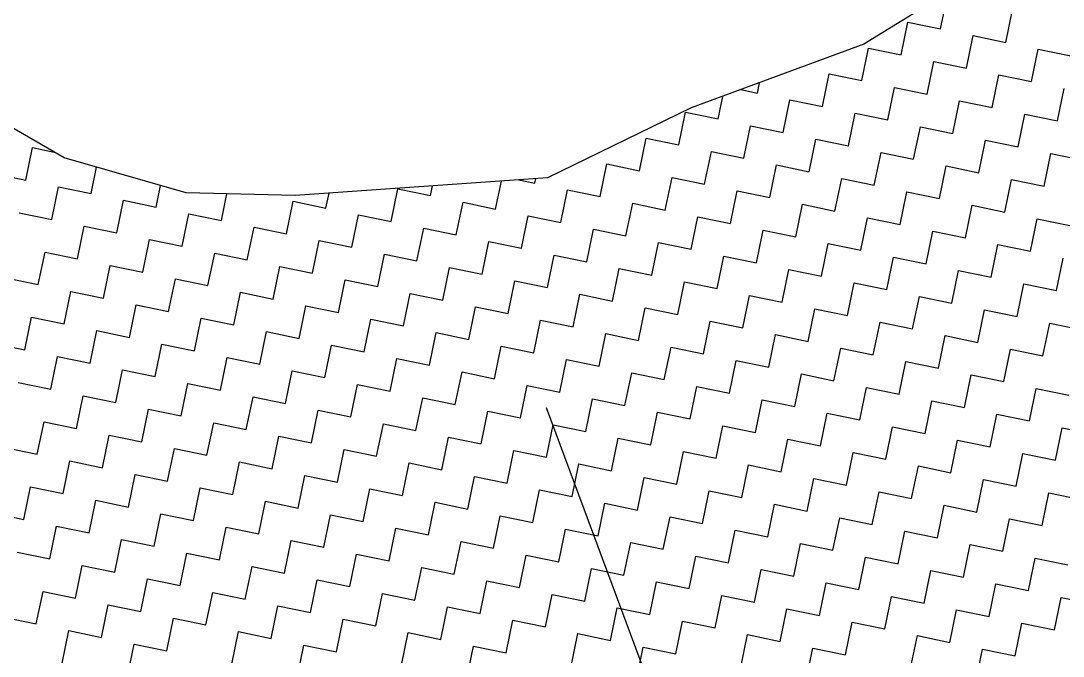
# Model space of a CAD drawing. Header units: metres. Extents: x 280043 to 281054, y 2047152 to 2048652.
# Drawn here: x 280448.8 to 280526.4, y 2047876.5 to 2047923.8 of the extents above; entities that cross this region are included whole.
import ezdxf

# ---------------------------------------------------------------- set-up
doc = ezdxf.new("R2010")
doc.units = ezdxf.units.M
doc.layers.add('POLY_HATCH', color=12, linetype='Continuous')

msp = doc.modelspace()

# ---------------------------------------------------------------- linework, layer by layer
msp.add_lwpolyline([(280504.685, 2047849.916), (280487.943, 2047894.962)])
at = {"layer": 'POLY_HATCH'}
for p, q in [((280525.962, 2047930.909), (280511.546, 2047922.04)), ((280511.546, 2047922.04), (280498.718, 2047917.285)), ((280452.048, 2047913.585), (280446.094, 2047917.032)), ((280498.718, 2047917.285), (280488.022, 2047912.089)), ((280461.135, 2047910.972), (280452.048, 2047913.585)), ((280488.022, 2047912.089), (280469.24, 2047910.781)), ((280469.24, 2047910.781), (280461.135, 2047910.972))]:
    msp.add_line(p, q, dxfattribs=at)
at = {"layer": 'POLY_HATCH', "linetype": 'Continuous'}
for p, q in [((280517.257, 2047923.168), (280517.757, 2047925.594)), ((280522.107, 2047922.169), (280522.607, 2047924.594)), ((280514.332, 2047921.243), (280514.832, 2047923.668)), ((280514.832, 2047923.668), (280517.257, 2047923.168)), ((280519.182, 2047920.243), (280519.682, 2047922.669)), ((280519.682, 2047922.669), (280522.107, 2047922.169)), ((280511.407, 2047919.318), (280511.907, 2047921.743)), ((280511.907, 2047921.743), (280514.332, 2047921.243)), ((280524.032, 2047919.244), (280524.532, 2047921.669)), ((280524.532, 2047921.669), (280526.957, 2047921.169)), ((280516.257, 2047918.318), (280516.757, 2047920.743)), ((280516.757, 2047920.743), (280519.182, 2047920.243)), ((280508.482, 2047917.393), (280508.982, 2047919.818)), ((280508.982, 2047919.818), (280511.407, 2047919.318)), ((280521.107, 2047917.319), (280521.607, 2047919.744)), ((280521.607, 2047919.744), (280524.032, 2047919.244)), ((280503.632, 2047918.393), (280503.791, 2047919.165)), ((280500.707, 2047916.468), (280501.054, 2047918.15)), ((280502.395, 2047918.648), (280503.632, 2047918.393)), ((280513.332, 2047916.393), (280513.832, 2047918.818)), ((280513.832, 2047918.818), (280516.257, 2047918.318)), ((280525.957, 2047916.319), (280526.457, 2047918.744)), ((280505.557, 2047915.468), (280506.057, 2047917.893)), ((280506.057, 2047917.893), (280508.482, 2047917.393)), ((280518.182, 2047915.393), (280518.682, 2047917.818)), ((280518.682, 2047917.818), (280521.107, 2047917.319)), ((280497.782, 2047914.542), (280498.282, 2047916.967)), ((280498.282, 2047916.967), (280500.707, 2047916.468)), ((280510.407, 2047914.468), (280510.907, 2047916.893)), ((280510.907, 2047916.893), (280513.332, 2047916.393)), ((280523.032, 2047914.394), (280523.532, 2047916.819)), ((280523.532, 2047916.819), (280525.957, 2047916.319)), ((280502.632, 2047913.543), (280503.132, 2047915.968)), ((280503.132, 2047915.968), (280505.557, 2047915.468)), ((280515.257, 2047913.468), (280515.757, 2047915.893)), ((280515.757, 2047915.893), (280518.182, 2047915.393)), ((280494.857, 2047912.617), (280495.357, 2047915.042)), ((280495.357, 2047915.042), (280497.782, 2047914.542)), ((280449.206, 2047911.915), (280449.706, 2047914.34)), ((280449.706, 2047914.34), (280451.316, 2047914.008)), ((280507.482, 2047912.543), (280507.982, 2047914.968)), ((280507.982, 2047914.968), (280510.407, 2047914.468)), ((280520.107, 2047912.468), (280520.607, 2047914.893)), ((280520.607, 2047914.893), (280523.032, 2047914.394)), ((280499.707, 2047911.617), (280500.207, 2047914.043)), ((280500.207, 2047914.043), (280502.632, 2047913.543)), ((280512.332, 2047911.543), (280512.832, 2047913.968)), ((280512.832, 2047913.968), (280515.257, 2047913.468)), ((280524.958, 2047911.469), (280525.458, 2047913.894)), ((280525.458, 2047913.894), (280527.883, 2047913.394)), ((280454.056, 2047910.915), (280454.463, 2047912.89)), ((280491.932, 2047910.692), (280492.432, 2047913.117)), ((280492.432, 2047913.117), (280494.857, 2047912.617)), ((280504.557, 2047910.618), (280505.057, 2047913.043)), ((280505.057, 2047913.043), (280507.482, 2047912.543)), ((280517.182, 2047910.543), (280517.682, 2047912.968)), ((280517.682, 2047912.968), (280520.107, 2047912.468)), ((280446.781, 2047912.415), (280449.206, 2047911.915)), ((280485.878, 2047911.94), (280487.082, 2047911.692)), ((280487.082, 2047911.692), (280487.151, 2047912.029)), ((280496.782, 2047909.692), (280497.282, 2047912.117)), ((280497.282, 2047912.117), (280499.707, 2047911.617)), ((280509.407, 2047909.618), (280509.907, 2047912.043)), ((280509.907, 2047912.043), (280512.332, 2047911.543)), ((280522.033, 2047909.543), (280522.533, 2047911.968)), ((280522.533, 2047911.968), (280524.958, 2047911.469)), ((280451.131, 2047908.99), (280451.631, 2047911.415)), ((280451.631, 2047911.415), (280454.056, 2047910.915)), ((280458.906, 2047909.916), (280459.236, 2047911.517)), ((280476.382, 2047908.841), (280476.881, 2047911.266)), ((280476.881, 2047911.266), (280479.307, 2047910.766)), ((280479.307, 2047910.766), (280479.456, 2047911.493)), ((280484.157, 2047909.767), (280484.586, 2047911.85)), ((280489.007, 2047908.767), (280489.507, 2047911.192)), ((280489.507, 2047911.192), (280491.932, 2047910.692)), ((280501.632, 2047908.692), (280502.132, 2047911.118)), ((280502.132, 2047911.118), (280504.557, 2047910.618)), ((280455.981, 2047907.99), (280456.481, 2047910.415)), ((280456.481, 2047910.415), (280458.906, 2047909.916)), ((280463.756, 2047908.916), (280464.165, 2047910.9)), ((280466.681, 2047910.841), (280466.681, 2047910.841)), ((280466.681, 2047910.841), (280466.681, 2047910.841)), ((280468.606, 2047907.916), (280469.106, 2047910.341)), ((280469.106, 2047910.341), (280471.531, 2047909.841)), ((280471.531, 2047909.841), (280471.761, 2047910.956)), ((280514.257, 2047908.618), (280514.757, 2047911.043)), ((280514.757, 2047911.043), (280517.182, 2047910.543)), ((280481.232, 2047907.842), (280481.732, 2047910.267)), ((280481.732, 2047910.267), (280484.157, 2047909.767)), ((280493.857, 2047907.767), (280494.357, 2047910.192)), ((280494.357, 2047910.192), (280496.782, 2047909.692)), ((280506.482, 2047907.693), (280506.982, 2047910.118)), ((280506.982, 2047910.118), (280509.407, 2047909.618)), ((280519.108, 2047907.618), (280519.608, 2047910.043)), ((280519.608, 2047910.043), (280522.033, 2047909.543)), ((280448.706, 2047909.49), (280451.131, 2047908.99)), ((280460.831, 2047906.991), (280461.331, 2047909.416)), ((280461.331, 2047909.416), (280463.756, 2047908.916)), ((280473.457, 2047906.916), (280473.956, 2047909.341)), ((280473.956, 2047909.341), (280476.382, 2047908.841)), ((280486.082, 2047906.842), (280486.582, 2047909.267)), ((280486.582, 2047909.267), (280489.007, 2047908.767)), ((280498.707, 2047906.767), (280499.207, 2047909.192)), ((280499.207, 2047909.192), (280501.632, 2047908.692)), ((280511.332, 2047906.693), (280511.832, 2047909.118)), ((280511.832, 2047909.118), (280514.257, 2047908.618)), ((280523.958, 2047906.618), (280524.458, 2047909.043)), ((280524.458, 2047909.043), (280526.883, 2047908.544)), ((280453.056, 2047906.065), (280453.556, 2047908.49)), ((280453.556, 2047908.49), (280455.981, 2047907.99)), ((280465.681, 2047905.991), (280466.181, 2047908.416)), ((280466.181, 2047908.416), (280468.606, 2047907.916)), ((280478.307, 2047905.916), (280478.807, 2047908.341)), ((280478.807, 2047908.341), (280481.232, 2047907.842)), ((280490.932, 2047905.842), (280491.432, 2047908.267)), ((280491.432, 2047908.267), (280493.857, 2047907.767)), ((280503.557, 2047905.767), (280504.057, 2047908.193)), ((280504.057, 2047908.193), (280506.482, 2047907.693)), ((280516.183, 2047905.693), (280516.683, 2047908.118)), ((280516.683, 2047908.118), (280519.108, 2047907.618)), ((280457.906, 2047905.065), (280458.406, 2047907.49)), ((280458.406, 2047907.49), (280460.831, 2047906.991)), ((280470.532, 2047904.991), (280471.031, 2047907.416)), ((280471.031, 2047907.416), (280473.457, 2047906.916)), ((280483.157, 2047904.917), (280483.657, 2047907.342)), ((280483.657, 2047907.342), (280486.082, 2047906.842)), ((280495.782, 2047904.842), (280496.282, 2047907.267)), ((280496.282, 2047907.267), (280498.707, 2047906.767)), ((280450.131, 2047904.14), (280450.631, 2047906.565)), ((280450.631, 2047906.565), (280453.056, 2047906.065)), ((280462.756, 2047904.066), (280463.256, 2047906.491)), ((280463.256, 2047906.491), (280465.681, 2047905.991)), ((280508.407, 2047904.768), (280508.907, 2047907.193)), ((280508.907, 2047907.193), (280511.332, 2047906.693)), ((280521.033, 2047904.693), (280521.533, 2047907.118)), ((280521.533, 2047907.118), (280523.958, 2047906.618)), ((280475.382, 2047903.991), (280475.882, 2047906.416)), ((280475.882, 2047906.416), (280478.307, 2047905.916)), ((280488.007, 2047903.917), (280488.507, 2047906.342)), ((280488.507, 2047906.342), (280490.932, 2047905.842)), ((280500.632, 2047903.842), (280501.132, 2047906.267)), ((280501.132, 2047906.267), (280503.557, 2047905.767)), ((280513.258, 2047903.768), (280513.758, 2047906.193)), ((280513.758, 2047906.193), (280516.183, 2047905.693)), ((280525.883, 2047903.693), (280526.383, 2047906.118)), ((280454.981, 2047903.14), (280455.481, 2047905.565)), ((280455.481, 2047905.565), (280457.906, 2047905.065)), ((280467.607, 2047903.066), (280468.106, 2047905.491)), ((280468.106, 2047905.491), (280470.532, 2047904.991)), ((280480.232, 2047902.991), (280480.732, 2047905.416)), ((280480.732, 2047905.416), (280483.157, 2047904.917)), ((280492.857, 2047902.917), (280493.357, 2047905.342)), ((280493.357, 2047905.342), (280495.782, 2047904.842)), ((280505.483, 2047902.842), (280505.982, 2047905.268)), ((280505.982, 2047905.268), (280508.407, 2047904.768)), ((280518.108, 2047902.768), (280518.608, 2047905.193)), ((280518.608, 2047905.193), (280521.033, 2047904.693)), ((280447.706, 2047904.64), (280450.131, 2047904.14)), ((280459.831, 2047902.14), (280460.331, 2047904.565)), ((280460.331, 2047904.565), (280462.756, 2047904.066)), ((280472.457, 2047902.066), (280472.957, 2047904.491)), ((280472.957, 2047904.491), (280475.382, 2047903.991)), ((280485.082, 2047901.992), (280485.582, 2047904.417)), ((280485.582, 2047904.417), (280488.007, 2047903.917)), ((280497.707, 2047901.917), (280498.207, 2047904.342)), ((280498.207, 2047904.342), (280500.632, 2047903.842)), ((280510.333, 2047901.843), (280510.833, 2047904.268)), ((280510.833, 2047904.268), (280513.258, 2047903.768)), ((280522.958, 2047901.768), (280523.458, 2047904.193)), ((280523.458, 2047904.193), (280525.883, 2047903.693)), ((280452.056, 2047901.215), (280452.556, 2047903.64)), ((280452.556, 2047903.64), (280454.981, 2047903.14)), ((280464.682, 2047901.141), (280465.181, 2047903.566)), ((280465.181, 2047903.566), (280467.607, 2047903.066)), ((280477.307, 2047901.066), (280477.807, 2047903.491)), ((280477.807, 2047903.491), (280480.232, 2047902.991)), ((280489.932, 2047900.992), (280490.432, 2047903.417)), ((280490.432, 2047903.417), (280492.857, 2047902.917)), ((280456.906, 2047900.215), (280457.406, 2047902.64)), ((280457.406, 2047902.64), (280459.831, 2047902.14)), ((280502.558, 2047900.917), (280503.057, 2047903.342)), ((280503.057, 2047903.342), (280505.483, 2047902.842)), ((280515.183, 2047900.843), (280515.683, 2047903.268)), ((280515.683, 2047903.268), (280518.108, 2047902.768)), ((280469.532, 2047900.141), (280470.032, 2047902.566)), ((280470.032, 2047902.566), (280472.457, 2047902.066)), ((280482.157, 2047900.066), (280482.657, 2047902.491)), ((280482.657, 2047902.491), (280485.082, 2047901.992)), ((280494.782, 2047899.992), (280495.282, 2047902.417)), ((280495.282, 2047902.417), (280497.707, 2047901.917)), ((280507.408, 2047899.917), (280507.908, 2047902.343)), ((280507.908, 2047902.343), (280510.333, 2047901.843)), ((280520.033, 2047899.843), (280520.533, 2047902.268)), ((280520.533, 2047902.268), (280522.958, 2047901.768)), ((280449.131, 2047899.29), (280449.631, 2047901.715)), ((280449.631, 2047901.715), (280452.056, 2047901.215)), ((280461.757, 2047899.215), (280462.257, 2047901.641)), ((280462.257, 2047901.641), (280464.682, 2047901.141)), ((280474.382, 2047899.141), (280474.882, 2047901.566)), ((280474.882, 2047901.566), (280477.307, 2047901.066)), ((280487.007, 2047899.067), (280487.507, 2047901.492)), ((280487.507, 2047901.492), (280489.932, 2047900.992)), ((280499.633, 2047898.992), (280500.132, 2047901.417)), ((280500.132, 2047901.417), (280502.558, 2047900.917)), ((280512.258, 2047898.918), (280512.758, 2047901.343)), ((280512.758, 2047901.343), (280515.183, 2047900.843)), ((280524.883, 2047898.843), (280525.383, 2047901.268)), ((280525.383, 2047901.268), (280527.808, 2047900.768)), ((280453.981, 2047898.29), (280454.481, 2047900.715)), ((280454.481, 2047900.715), (280456.906, 2047900.215)), ((280466.607, 2047898.216), (280467.107, 2047900.641)), ((280467.107, 2047900.641), (280469.532, 2047900.141)), ((280479.232, 2047898.141), (280479.732, 2047900.566)), ((280479.732, 2047900.566), (280482.157, 2047900.066)), ((280491.857, 2047898.067), (280492.357, 2047900.492)), ((280492.357, 2047900.492), (280494.782, 2047899.992)), ((280504.483, 2047897.992), (280504.983, 2047900.417)), ((280504.983, 2047900.417), (280507.408, 2047899.917)), ((280517.108, 2047897.918), (280517.608, 2047900.343)), ((280517.608, 2047900.343), (280520.033, 2047899.843)), ((280446.706, 2047899.79), (280449.131, 2047899.29)), ((280458.832, 2047897.29), (280459.332, 2047899.715)), ((280459.332, 2047899.715), (280461.757, 2047899.215)), ((280471.457, 2047897.216), (280471.957, 2047899.641)), ((280471.957, 2047899.641), (280474.382, 2047899.141)), ((280484.082, 2047897.141), (280484.582, 2047899.566)), ((280484.582, 2047899.566), (280487.007, 2047899.067)), ((280496.708, 2047897.067), (280497.207, 2047899.492)), ((280497.207, 2047899.492), (280499.633, 2047898.992)), ((280451.056, 2047896.365), (280451.556, 2047898.79)), ((280451.556, 2047898.79), (280453.981, 2047898.29)), ((280463.682, 2047896.29), (280464.182, 2047898.716)), ((280464.182, 2047898.716), (280466.607, 2047898.216)), ((280509.333, 2047896.992), (280509.833, 2047899.418)), ((280509.833, 2047899.418), (280512.258, 2047898.918)), ((280521.958, 2047896.918), (280522.458, 2047899.343)), ((280522.458, 2047899.343), (280524.883, 2047898.843)), ((280476.307, 2047896.216), (280476.807, 2047898.641)), ((280476.807, 2047898.641), (280479.232, 2047898.141)), ((280488.932, 2047896.142), (280489.432, 2047898.567)), ((280489.432, 2047898.567), (280491.857, 2047898.067)), ((280501.558, 2047896.067), (280502.058, 2047898.492)), ((280502.058, 2047898.492), (280504.483, 2047897.992)), ((280514.183, 2047895.993), (280514.683, 2047898.418)), ((280514.683, 2047898.418), (280517.108, 2047897.918)), ((280455.907, 2047895.365), (280456.407, 2047897.79)), ((280456.407, 2047897.79), (280458.832, 2047897.29)), ((280468.532, 2047895.291), (280469.032, 2047897.716)), ((280469.032, 2047897.716), (280471.457, 2047897.216)), ((280481.157, 2047895.216), (280481.657, 2047897.641)), ((280481.657, 2047897.641), (280484.082, 2047897.141)), ((280493.783, 2047895.142), (280494.282, 2047897.567)), ((280494.282, 2047897.567), (280496.708, 2047897.067)), ((280506.408, 2047895.067), (280506.908, 2047897.492)), ((280506.908, 2047897.492), (280509.333, 2047896.992)), ((280519.033, 2047894.993), (280519.533, 2047897.418)), ((280519.533, 2047897.418), (280521.958, 2047896.918)), ((280448.631, 2047896.865), (280451.056, 2047896.365)), ((280460.757, 2047894.365), (280461.257, 2047896.79)), ((280461.257, 2047896.79), (280463.682, 2047896.29)), ((280473.382, 2047894.291), (280473.882, 2047896.716)), ((280473.882, 2047896.716), (280476.307, 2047896.216)), ((280486.007, 2047894.216), (280486.507, 2047896.641)), ((280486.507, 2047896.641), (280488.932, 2047896.142)), ((280498.633, 2047894.142), (280499.133, 2047896.567)), ((280499.133, 2047896.567), (280501.558, 2047896.067)), ((280511.258, 2047894.068), (280511.758, 2047896.493)), ((280511.758, 2047896.493), (280514.183, 2047895.993)), ((280523.883, 2047893.993), (280524.383, 2047896.418)), ((280524.383, 2047896.418), (280526.808, 2047895.918)), ((280452.982, 2047893.44), (280453.482, 2047895.865)), ((280453.482, 2047895.865), (280455.907, 2047895.365)), ((280465.607, 2047893.365), (280466.107, 2047895.791)), ((280466.107, 2047895.791), (280468.532, 2047895.291)), ((280478.232, 2047893.291), (280478.732, 2047895.716)), ((280478.732, 2047895.716), (280481.157, 2047895.216)), ((280490.858, 2047893.217), (280491.357, 2047895.642)), ((280491.357, 2047895.642), (280493.783, 2047895.142)), ((280457.832, 2047892.44), (280458.332, 2047894.865)), ((280458.332, 2047894.865), (280460.757, 2047894.365)), ((280503.483, 2047893.142), (280503.983, 2047895.567)), ((280503.983, 2047895.567), (280506.408, 2047895.067)), ((280516.108, 2047893.068), (280516.608, 2047895.493)), ((280516.608, 2047895.493), (280519.033, 2047894.993)), ((280470.457, 2047892.366), (280470.957, 2047894.791)), ((280470.957, 2047894.791), (280473.382, 2047894.291)), ((280483.082, 2047892.291), (280483.582, 2047894.716)), ((280483.582, 2047894.716), (280486.007, 2047894.216)), ((280495.708, 2047892.217), (280496.208, 2047894.642)), ((280496.208, 2047894.642), (280498.633, 2047894.142)), ((280508.333, 2047892.142), (280508.833, 2047894.567)), ((280508.833, 2047894.567), (280511.258, 2047894.068)), ((280520.958, 2047892.068), (280521.458, 2047894.493)), ((280521.458, 2047894.493), (280523.883, 2047893.993)), ((280450.057, 2047891.515), (280450.557, 2047893.94)), ((280450.557, 2047893.94), (280452.982, 2047893.44)), ((280462.682, 2047891.44), (280463.182, 2047893.865)), ((280463.182, 2047893.865), (280465.607, 2047893.365)), ((280475.307, 2047891.366), (280475.807, 2047893.791)), ((280475.807, 2047893.791), (280478.232, 2047893.291)), ((280487.933, 2047891.291), (280488.433, 2047893.716)), ((280488.433, 2047893.716), (280490.858, 2047893.217)), ((280500.558, 2047891.217), (280501.058, 2047893.642)), ((280501.058, 2047893.642), (280503.483, 2047893.142)), ((280513.183, 2047891.143), (280513.683, 2047893.568)), ((280513.683, 2047893.568), (280516.108, 2047893.068)), ((280525.809, 2047891.068), (280526.308, 2047893.493)), ((280526.308, 2047893.493), (280528.734, 2047892.993)), ((280454.907, 2047890.515), (280455.407, 2047892.94)), ((280455.407, 2047892.94), (280457.832, 2047892.44)), ((280467.532, 2047890.44), (280468.032, 2047892.866)), ((280468.032, 2047892.866), (280470.457, 2047892.366)), ((280480.157, 2047890.366), (280480.657, 2047892.791)), ((280480.657, 2047892.791), (280483.082, 2047892.291)), ((280492.783, 2047890.292), (280493.283, 2047892.717)), ((280493.283, 2047892.717), (280495.708, 2047892.217)), ((280505.408, 2047890.217), (280505.908, 2047892.642)), ((280505.908, 2047892.642), (280508.333, 2047892.142)), ((280518.033, 2047890.143), (280518.533, 2047892.568)), ((280518.533, 2047892.568), (280520.958, 2047892.068)), ((280447.632, 2047892.015), (280450.057, 2047891.515)), ((280459.757, 2047889.515), (280460.257, 2047891.94)), ((280460.257, 2047891.94), (280462.682, 2047891.44)), ((280472.382, 2047889.441), (280472.882, 2047891.866)), ((280472.882, 2047891.866), (280475.307, 2047891.366)), ((280485.008, 2047889.366), (280485.508, 2047891.791)), ((280485.508, 2047891.791), (280487.933, 2047891.291)), ((280497.633, 2047889.292), (280498.133, 2047891.717)), ((280498.133, 2047891.717), (280500.558, 2047891.217)), ((280451.982, 2047888.59), (280452.482, 2047891.015)), ((280452.482, 2047891.015), (280454.907, 2047890.515)), ((280464.607, 2047888.515), (280465.107, 2047890.94)), ((280465.107, 2047890.94), (280467.532, 2047890.44)), ((280510.258, 2047889.217), (280510.758, 2047891.642)), ((280510.758, 2047891.642), (280513.183, 2047891.143)), ((280522.884, 2047889.143), (280523.383, 2047891.568)), ((280523.383, 2047891.568), (280525.809, 2047891.068)), ((280477.232, 2047888.441), (280477.732, 2047890.866)), ((280477.732, 2047890.866), (280480.157, 2047890.366)), ((280489.858, 2047888.366), (280490.358, 2047890.791)), ((280490.358, 2047890.791), (280492.783, 2047890.292)), ((280502.483, 2047888.292), (280502.983, 2047890.717)), ((280502.983, 2047890.717), (280505.408, 2047890.217)), ((280515.108, 2047888.218), (280515.608, 2047890.643)), ((280515.608, 2047890.643), (280518.033, 2047890.143)), ((280456.832, 2047887.59), (280457.332, 2047890.015)), ((280457.332, 2047890.015), (280459.757, 2047889.515)), ((280469.457, 2047887.515), (280469.957, 2047889.941)), ((280469.957, 2047889.941), (280472.382, 2047889.441)), ((280482.083, 2047887.441), (280482.583, 2047889.866)), ((280482.583, 2047889.866), (280485.008, 2047889.366)), ((280494.708, 2047887.367), (280495.208, 2047889.792)), ((280495.208, 2047889.792), (280497.633, 2047889.292)), ((280507.333, 2047887.292), (280507.833, 2047889.717)), ((280507.833, 2047889.717), (280510.258, 2047889.217)), ((280519.959, 2047887.218), (280520.458, 2047889.643)), ((280520.458, 2047889.643), (280522.884, 2047889.143)), ((280449.057, 2047886.665), (280449.557, 2047889.09)), ((280449.557, 2047889.09), (280451.982, 2047888.59)), ((280461.682, 2047886.59), (280462.182, 2047889.015)), ((280462.182, 2047889.015), (280464.607, 2047888.515)), ((280474.307, 2047886.516), (280474.807, 2047888.941)), ((280474.807, 2047888.941), (280477.232, 2047888.441)), ((280486.933, 2047886.441), (280487.433, 2047888.866)), ((280487.433, 2047888.866), (280489.858, 2047888.366)), ((280499.558, 2047886.367), (280500.058, 2047888.792)), ((280500.058, 2047888.792), (280502.483, 2047888.292)), ((280512.183, 2047886.292), (280512.683, 2047888.717)), ((280512.683, 2047888.717), (280515.108, 2047888.218)), ((280524.809, 2047886.218), (280525.309, 2047888.643)), ((280525.309, 2047888.643), (280527.734, 2047888.143)), ((280453.907, 2047885.665), (280454.407, 2047888.09)), ((280454.407, 2047888.09), (280456.832, 2047887.59)), ((280466.532, 2047885.59), (280467.032, 2047888.015)), ((280467.032, 2047888.015), (280469.457, 2047887.515)), ((280479.158, 2047885.516), (280479.658, 2047887.941)), ((280479.658, 2047887.941), (280482.083, 2047887.441)), ((280491.783, 2047885.441), (280492.283, 2047887.867)), ((280492.283, 2047887.867), (280494.708, 2047887.367)), ((280446.632, 2047887.164), (280449.057, 2047886.665)), ((280458.757, 2047884.665), (280459.257, 2047887.09)), ((280459.257, 2047887.09), (280461.682, 2047886.59)), ((280504.408, 2047885.367), (280504.908, 2047887.792)), ((280504.908, 2047887.792), (280507.333, 2047887.292)), ((280517.034, 2047885.293), (280517.533, 2047887.718)), ((280517.533, 2047887.718), (280519.959, 2047887.218)), ((280471.382, 2047884.591), (280471.882, 2047887.016)), ((280471.882, 2047887.016), (280474.307, 2047886.516)), ((280484.008, 2047884.516), (280484.508, 2047886.941)), ((280484.508, 2047886.941), (280486.933, 2047886.441)), ((280496.633, 2047884.442), (280497.133, 2047886.867)), ((280497.133, 2047886.867), (280499.558, 2047886.367)), ((280509.258, 2047884.367), (280509.758, 2047886.792)), ((280509.758, 2047886.792), (280512.183, 2047886.292)), ((280521.884, 2047884.293), (280522.384, 2047886.718)), ((280522.384, 2047886.718), (280524.809, 2047886.218)), ((280450.982, 2047883.74), (280451.482, 2047886.165)), ((280451.482, 2047886.165), (280453.907, 2047885.665)), ((280463.607, 2047883.665), (280464.107, 2047886.09)), ((280464.107, 2047886.09), (280466.532, 2047885.59)), ((280476.233, 2047883.591), (280476.733, 2047886.016)), ((280476.733, 2047886.016), (280479.158, 2047885.516)), ((280488.858, 2047883.516), (280489.358, 2047885.941)), ((280489.358, 2047885.941), (280491.783, 2047885.441)), ((280501.483, 2047883.442), (280501.983, 2047885.867)), ((280501.983, 2047885.867), (280504.408, 2047885.367)), ((280514.109, 2047883.367), (280514.608, 2047885.792)), ((280514.608, 2047885.792), (280517.034, 2047885.293)), ((280455.832, 2047882.74), (280456.332, 2047885.165)), ((280456.332, 2047885.165), (280458.757, 2047884.665)), ((280468.458, 2047882.665), (280468.957, 2047885.09)), ((280468.957, 2047885.09), (280471.382, 2047884.591)), ((280481.083, 2047882.591), (280481.583, 2047885.016)), ((280481.583, 2047885.016), (280484.008, 2047884.516)), ((280493.708, 2047882.516), (280494.208, 2047884.942)), ((280494.208, 2047884.942), (280496.633, 2047884.442)), ((280506.333, 2047882.442), (280506.833, 2047884.867)), ((280506.833, 2047884.867), (280509.258, 2047884.367)), ((280518.959, 2047882.368), (280519.459, 2047884.793)), ((280519.459, 2047884.793), (280521.884, 2047884.293)), ((280448.557, 2047884.239), (280450.982, 2047883.74)), ((280460.682, 2047881.74), (280461.182, 2047884.165)), ((280461.182, 2047884.165), (280463.607, 2047883.665)), ((280473.308, 2047881.666), (280473.808, 2047884.091)), ((280473.808, 2047884.091), (280476.233, 2047883.591)), ((280485.933, 2047881.591), (280486.433, 2047884.016)), ((280486.433, 2047884.016), (280488.858, 2047883.516)), ((280452.907, 2047880.815), (280453.407, 2047883.24)), ((280453.407, 2047883.24), (280455.832, 2047882.74)), ((280498.558, 2047881.517), (280499.058, 2047883.942)), ((280499.058, 2047883.942), (280501.483, 2047883.442)), ((280511.184, 2047881.442), (280511.684, 2047883.867)), ((280511.684, 2047883.867), (280514.109, 2047883.367)), ((280523.809, 2047881.368), (280524.309, 2047883.793)), ((280524.309, 2047883.793), (280526.734, 2047883.293)), ((280465.533, 2047880.74), (280466.032, 2047883.165)), ((280466.032, 2047883.165), (280468.458, 2047882.665)), ((280478.158, 2047880.666), (280478.658, 2047883.091)), ((280478.658, 2047883.091), (280481.083, 2047882.591)), ((280490.783, 2047880.591), (280491.283, 2047883.016)), ((280491.283, 2047883.016), (280493.708, 2047882.516)), ((280503.408, 2047880.517), (280503.908, 2047882.942)), ((280503.908, 2047882.942), (280506.333, 2047882.442)), ((280516.034, 2047880.442), (280516.534, 2047882.867)), ((280516.534, 2047882.867), (280518.959, 2047882.368)), ((280457.757, 2047879.815), (280458.257, 2047882.24)), ((280458.257, 2047882.24), (280460.682, 2047881.74)), ((280470.383, 2047879.74), (280470.883, 2047882.165)), ((280470.883, 2047882.165), (280473.308, 2047881.666)), ((280483.008, 2047879.666), (280483.508, 2047882.091)), ((280483.508, 2047882.091), (280485.933, 2047881.591)), ((280495.633, 2047879.591), (280496.133, 2047882.017)), ((280496.133, 2047882.017), (280498.558, 2047881.517)), ((280508.259, 2047879.517), (280508.759, 2047881.942)), ((280508.759, 2047881.942), (280511.184, 2047881.442)), ((280520.884, 2047879.443), (280521.384, 2047881.868)), ((280521.384, 2047881.868), (280523.809, 2047881.368)), ((280449.982, 2047878.889), (280450.482, 2047881.314)), ((280450.482, 2047881.314), (280452.907, 2047880.815)), ((280462.608, 2047878.815), (280463.107, 2047881.24)), ((280463.107, 2047881.24), (280465.533, 2047880.74)), ((280475.233, 2047878.741), (280475.733, 2047881.166)), ((280475.733, 2047881.166), (280478.158, 2047880.666)), ((280487.858, 2047878.666), (280488.358, 2047881.091)), ((280488.358, 2047881.091), (280490.783, 2047880.591)), ((280500.483, 2047878.592), (280500.983, 2047881.017)), ((280500.983, 2047881.017), (280503.408, 2047880.517)), ((280513.109, 2047878.517), (280513.609, 2047880.942)), ((280513.609, 2047880.942), (280516.034, 2047880.442)), ((280525.734, 2047878.443), (280526.234, 2047880.868)), ((280526.234, 2047880.868), (280528.659, 2047880.368)), ((280454.832, 2047877.89), (280455.332, 2047880.315)), ((280455.332, 2047880.315), (280457.757, 2047879.815)), ((280467.458, 2047877.815), (280467.958, 2047880.24)), ((280467.958, 2047880.24), (280470.383, 2047879.74)), ((280480.083, 2047877.741), (280480.583, 2047880.166)), ((280480.583, 2047880.166), (280483.008, 2047879.666)), ((280492.708, 2047877.666), (280493.208, 2047880.091)), ((280493.208, 2047880.091), (280495.633, 2047879.591)), ((280447.557, 2047879.389), (280449.982, 2047878.889)), ((280459.683, 2047876.89), (280460.182, 2047879.315)), ((280460.182, 2047879.315), (280462.608, 2047878.815)), ((280505.334, 2047877.592), (280505.834, 2047880.017)), ((280505.834, 2047880.017), (280508.259, 2047879.517)), ((280517.959, 2047877.517), (280518.459, 2047879.942)), ((280518.459, 2047879.942), (280520.884, 2047879.443)), ((280472.308, 2047876.815), (280472.808, 2047879.24)), ((280472.808, 2047879.24), (280475.233, 2047878.741)), ((280484.933, 2047876.741), (280485.433, 2047879.166)), ((280485.433, 2047879.166), (280487.858, 2047878.666)), ((280497.558, 2047876.666), (280498.058, 2047879.092)), ((280498.058, 2047879.092), (280500.483, 2047878.592)), ((280510.184, 2047876.592), (280510.684, 2047879.017)), ((280510.684, 2047879.017), (280513.109, 2047878.517)), ((280522.809, 2047876.518), (280523.309, 2047878.943)), ((280523.309, 2047878.943), (280525.734, 2047878.443)), ((280451.907, 2047875.964), (280452.407, 2047878.39)), ((280452.407, 2047878.39), (280454.832, 2047877.89)), ((280464.533, 2047875.89), (280465.033, 2047878.315)), ((280465.033, 2047878.315), (280467.458, 2047877.815)), ((280477.158, 2047875.816), (280477.658, 2047878.241)), ((280477.658, 2047878.241), (280480.083, 2047877.741)), ((280489.783, 2047875.741), (280490.283, 2047878.166)), ((280490.283, 2047878.166), (280492.708, 2047877.666)), ((280502.409, 2047875.667), (280502.909, 2047878.092)), ((280502.909, 2047878.092), (280505.334, 2047877.592)), ((280515.034, 2047875.592), (280515.534, 2047878.017)), ((280515.534, 2047878.017), (280517.959, 2047877.517)), ((280456.758, 2047874.965), (280457.257, 2047877.39)), ((280457.257, 2047877.39), (280459.683, 2047876.89)), ((280469.383, 2047874.89), (280469.883, 2047877.315)), ((280469.883, 2047877.315), (280472.308, 2047876.815)), ((280482.008, 2047874.816), (280482.508, 2047877.241)), ((280482.508, 2047877.241), (280484.933, 2047876.741)), ((280494.633, 2047874.741), (280495.133, 2047877.166)), ((280495.133, 2047877.166), (280497.558, 2047876.666)), ((280507.259, 2047874.667), (280507.759, 2047877.092)), ((280507.759, 2047877.092), (280510.184, 2047876.592)), ((280519.884, 2047874.592), (280520.384, 2047877.018)), ((280520.384, 2047877.018), (280522.809, 2047876.518))]:
    msp.add_line(p, q, dxfattribs=at)

doc.saveas('drawing.dxf')
